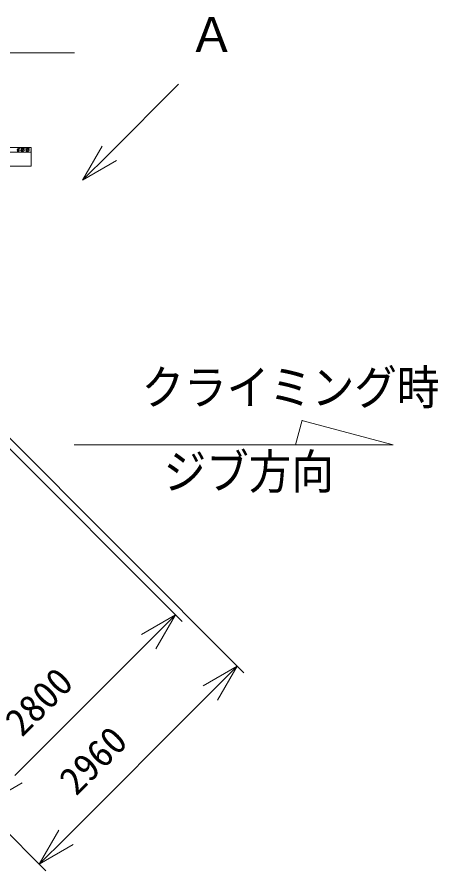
# Model space of a CAD drawing. Units: millimetres, scale not verified. Extents: x -17582 to 17444, y -25751 to 25749.
# Drawn here: x -8825 to -4373, y -25751 to -16731 of the extents above; entities that cross this region are included whole.
import ezdxf
from ezdxf.enums import TextEntityAlignment as Align

# ---------------------------------------------------------------- set-up
doc = ezdxf.new("R2010")
doc.units = ezdxf.units.MM
doc.header["$LTSCALE"] = 60
doc.layers.add('0-3_05 寸法', color=7, linetype='Continuous', lineweight=18)
doc.layers.add('0-6_20 躯体・土木、外形線', color=7, linetype='Continuous', lineweight=18)
doc.styles.add('ＭＳ ゴシック', font='')
doc.styles.get('ＭＳ ゴシック').set_extended_font_data('MS Gothic')

msp = doc.modelspace()

# ---------------------------------------------------------------- linework, layer by layer
at = {"layer": '0-3_05 寸法'}
for p, q in [((-7848.17, -18171.74), (-7115.67, -17439.24)), ((-8131.01, -18454.58), (-7848.17, -18171.74)), ((-9668.15, -20415.99), (-6425.84, -23658.29)), ((-9689.36, -20507.91), (-7079.59, -23117.68)), ((-5880.36, -21250.37), (-5810.88, -20991.08)), ((-5811.53, -20991.57), (-4845.67, -21250.37)), ((-8219.14, -21250.37), (-4845.67, -21250.37)), ((-11761.18, -22509.02), (-8518.88, -25751.33)), ((-7150.3, -23046.97), (-7433.15, -23329.81)), ((-7433.15, -23329.81), (-8847.36, -24744.03)), ((-6496.55, -23587.58), (-6779.4, -23870.43)), ((-6779.4, -23870.43), (-8306.75, -25397.78)), ((-8589.59, -25680.62), (-8306.75, -25397.78))]:
    msp.add_line(p, q, dxfattribs=at)
for points in [[(-7772.38, -18247.53), (-8131.01, -18454.58), (-7923.95, -18095.95)], [(-7508.93, -23254.02), (-7150.3, -23046.97), (-7357.36, -23405.6)], [(-6855.18, -23794.64), (-6496.55, -23587.58), (-6703.61, -23946.21)], [(-8771.57, -24819.81), (-9130.2, -25026.87), (-8923.15, -24668.24)], [(-8230.96, -25473.56), (-8589.59, -25680.62), (-8382.53, -25321.99)]]:
    msp.add_lwpolyline(points, dxfattribs=at)
at = {"layer": '0-6_20 躯体・土木、外形線'}
for p, q in [((-8218.38, -17107.77), (-9501.8, -17107.77)), ((-8676.8, -18107.77), (-13176.8, -18107.77)), ((-8676.8, -18107.77), (-8676.8, -18307.77)), ((-8676.8, -18157.77), (-13176.8, -18157.77)), ((-8676.8, -18307.77), (-13176.8, -18307.77))]:
    msp.add_line(p, q, dxfattribs=at)
for centre in [(-8820.61, -18127.7), (-8812.63, -18120.61), (-8800.21, -18121.49), (-8780.67, -18117.62), (-8770.92, -18125.15), (-8762.94, -18118.06), (-8758.5, -18131.79), (-8750.52, -18118.95), (-8728.43, -18116.35), (-8727.99, -18131.85), (-8718.68, -18123.88), (-8710.7, -18116.79), (-8706.26, -18130.52), (-8698.28, -18117.68), (-8819.72, -18141.43), (-8818.83, -18155.16), (-8808.19, -18134.34), (-8807.31, -18148.52), (-8794, -18139.66), (-8780.23, -18133.12), (-8778.9, -18146.41), (-8770.03, -18138.88), (-8769.14, -18152.62), (-8757.61, -18145.97), (-8744.31, -18137.11), (-8726.66, -18145.14), (-8717.79, -18137.61), (-8716.9, -18151.34), (-8705.38, -18144.7), (-8692.07, -18135.84)]:
    msp.add_circle(centre, 2.5, dxfattribs=at)

# ---------------------------------------------------------------- texts
at = {"layer": '0-3_05 寸法', "style": 'ＭＳ ゴシック'}
msp.add_text('Ａ', height=366.6, dxfattribs=at).set_placement((-7014.54, -17208.7), align=Align.BOTTOM_LEFT)
at = {"layer": '0-3_05 寸法', "style": 'ＭＳ ゴシック', "width": 0.9}
for s, p in [('クライミング時', (-7507.3, -20935.47)), ('ジブ方向', (-7273.65, -21826.26))]:
    msp.add_text(s, height=366.6, dxfattribs=at).set_placement(p, align=Align.BOTTOM_LEFT)
at = {"layer": '0-3_05 寸法', "style": 'ＭＳ ゴシック'}
for s, p in [('2800', (-8710.65, -24409.33)), ('2960', (-8137.04, -25030.08))]:
    msp.add_text(s, height=293.3, rotation=45, dxfattribs=at).set_placement(p, align=Align.BOTTOM_LEFT)

doc.saveas('drawing.dxf')
